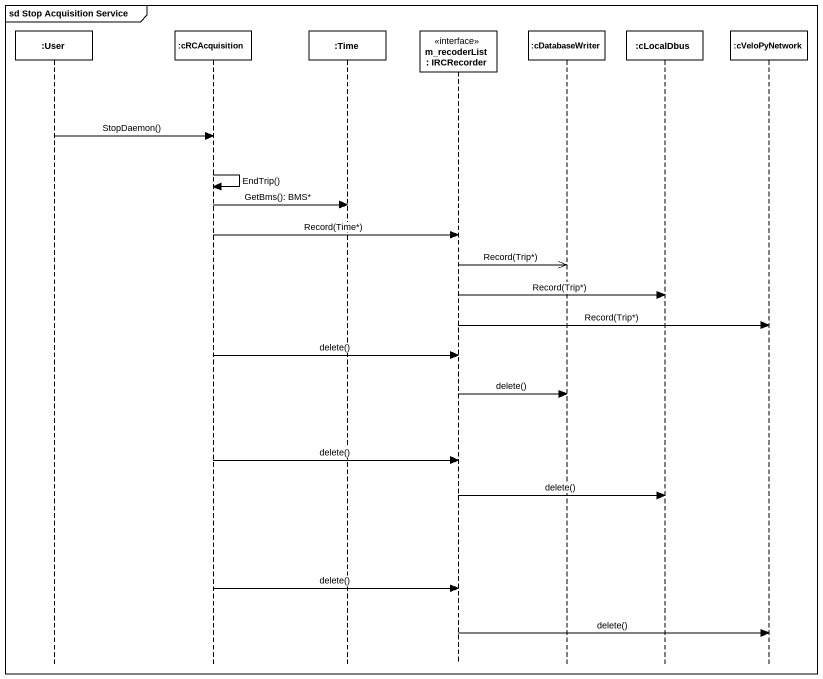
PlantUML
@startuml
mainframe sd Stop Acquisition Service
hide footbox
participant ":User" as User
participant ":cRCAcquisition" as cRCAcquisition
participant ":Time" as Time
participant "m_recoderList : IRCRecorder" as m_recoderList <<interface>>
participant ":cDatabaseWriter" as cDatabaseWriter
participant ":cLocalDbus" as cLocalDbus
participant ":cVeloPyNetwork" as cVeloPyNetwork

User -> cRCAcquisition : StopDaemon()
cRCAcquisition -> cRCAcquisition : EndTrip()
cRCAcquisition -> Time : GetBms(): BMS*
cRCAcquisition -> m_recoderList : Record(Time*)
m_recoderList ->> cDatabaseWriter : Record(Trip*)
m_recoderList -> cLocalDbus : Record(Trip*)
m_recoderList -> cVeloPyNetwork : Record(Trip*)
cRCAcquisition -> m_recoderList : delete()
m_recoderList -> cDatabaseWriter : delete()
cRCAcquisition -> m_recoderList : delete()
m_recoderList -> cLocalDbus : delete()
cRCAcquisition -> m_recoderList : delete()
m_recoderList -> cVeloPyNetwork : delete()
@enduml
